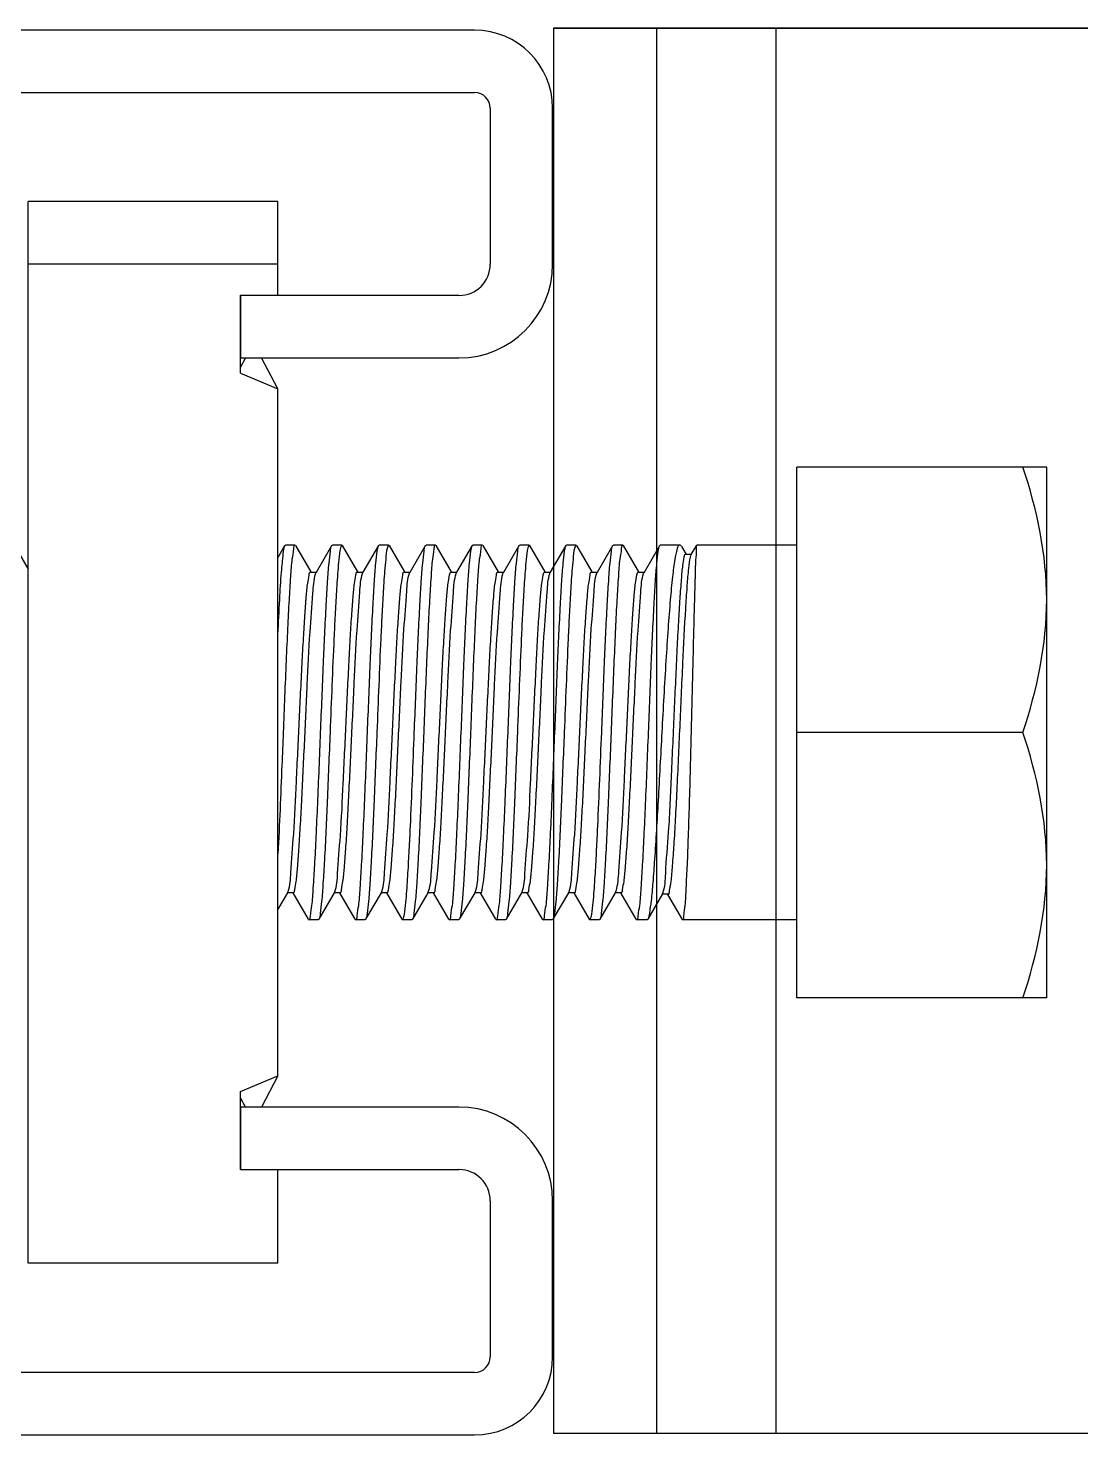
# Model space of a CAD drawing. Extents: x 69728788 to 150676229, y 20327566 to 43663798.
# Drawn here: x 75466045.7 to 75466199.3, y 20746691.1 to 20746896.2 of the extents above; entities that cross this region are included whole.
import ezdxf

# ---------------------------------------------------------------- set-up
doc = ezdxf.new("R2010")
doc.units = 0
doc.header["$LTSCALE"] = 1000
doc.header["$MEASUREMENT"] = 0
doc.layers.get('0').update_dxf_attribs({"linetype": 'CONTINUOUS'})
doc.layers.add('02___PRT_ALL_AXES', color=7, linetype='CONTINUOUS')

msp = doc.modelspace()

# ---------------------------------------------------------------- linework, layer by layer
at = {"color": 0, "linetype": 'Continuous'}
for p, q in [((75466110.85, 20746895.93), (75465928.77, 20746895.93)), ((75465928.77, 20746886.83), (75466110.85, 20746886.83)), ((75466113.12, 20746884.55), (75466113.12, 20746861.79)), ((75466122.23, 20746861.79), (75466122.23, 20746884.55)), ((75466082.17, 20746857.28), (75466082.17, 20746861.83)), ((75466076.71, 20746845.89), (75466076.71, 20746857.28)), ((75466108.57, 20746857.24), (75466076.71, 20746857.24)), ((75466076.71, 20746857.24), (75466076.71, 20746848.13)), ((75466077.42, 20746848.17), (75466076.71, 20746846.8)), ((75466076.71, 20746848.13), (75466108.57, 20746848.13)), ((75466082.17, 20746843.62), (75466079.79, 20746848.17)), ((75466076.71, 20746845.89), (75466082.17, 20746843.62)), ((75466082.17, 20746743.44), (75466082.17, 20746843.62)), ((75466157.84, 20746754.83), (75466157.84, 20746832.23)), ((75466043.74, 20746820.79), (75466045.74, 20746817.32)), ((75466082.17, 20746819), (75466083.2, 20746820.79)), ((75466083.2, 20746820.79), (75466083.28, 20746820.85)), ((75466084.72, 20746820.79), (75466084.64, 20746820.85)), ((75466084.72, 20746820.79), (75466086.95, 20746816.93)), ((75466087.79, 20746816.91), (75466090.03, 20746820.79)), ((75466090.03, 20746820.79), (75466090.11, 20746820.85)), ((75466091.55, 20746820.79), (75466091.47, 20746820.85)), ((75466091.55, 20746820.79), (75466093.78, 20746816.93)), ((75466094.62, 20746816.91), (75466096.86, 20746820.79)), ((75466096.86, 20746820.79), (75466096.94, 20746820.85)), ((75466098.38, 20746820.79), (75466098.3, 20746820.85)), ((75466098.38, 20746820.79), (75466100.61, 20746816.93)), ((75466101.45, 20746816.91), (75466103.69, 20746820.79)), ((75466103.69, 20746820.79), (75466103.77, 20746820.85)), ((75466105.21, 20746820.79), (75466105.13, 20746820.85)), ((75466105.21, 20746820.79), (75466107.44, 20746816.93)), ((75466108.28, 20746816.91), (75466110.52, 20746820.79)), ((75466110.52, 20746820.79), (75466110.6, 20746820.85)), ((75466112.04, 20746820.79), (75466111.96, 20746820.85)), ((75466112.04, 20746820.79), (75466114.27, 20746816.93)), ((75466115.11, 20746816.91), (75466117.35, 20746820.79)), ((75466117.35, 20746820.79), (75466117.43, 20746820.85)), ((75466118.87, 20746820.79), (75466118.79, 20746820.85)), ((75466118.87, 20746820.79), (75466121.1, 20746816.93)), ((75466121.94, 20746816.91), (75466124.18, 20746820.79)), ((75466124.18, 20746820.79), (75466124.26, 20746820.85)), ((75466125.7, 20746820.79), (75466125.62, 20746820.85)), ((75466125.7, 20746820.79), (75466127.93, 20746816.93)), ((75466128.77, 20746816.91), (75466131.01, 20746820.79)), ((75466131.01, 20746820.79), (75466131.09, 20746820.85)), ((75466132.53, 20746820.79), (75466132.45, 20746820.85)), ((75466132.53, 20746820.79), (75466134.76, 20746816.93)), ((75466135.6, 20746816.91), (75466137.84, 20746820.79)), ((75466137.84, 20746820.79), (75466137.92, 20746820.85)), ((75466141.02, 20746820.63), (75466141.65, 20746819.55)), ((75466142.45, 20746819.46), (75466143.25, 20746820.85)), ((75466141.62, 20746819.53), (75466142.49, 20746819.53)), ((75466086.92, 20746816.91), (75466087.79, 20746816.91)), ((75466087.67, 20746816.66), (75466087.74, 20746816.83)), ((75466087.74, 20746816.83), (75466087.79, 20746816.91)), ((75466093.75, 20746816.91), (75466094.62, 20746816.91)), ((75466094.52, 20746816.72), (75466094.57, 20746816.83)), ((75466094.57, 20746816.83), (75466094.62, 20746816.91)), ((75466100.58, 20746816.91), (75466101.45, 20746816.91)), ((75466101.37, 20746816.76), (75466101.4, 20746816.83)), ((75466101.4, 20746816.83), (75466101.45, 20746816.91)), ((75466107.41, 20746816.91), (75466108.28, 20746816.91)), ((75466108.18, 20746816.71), (75466108.23, 20746816.83)), ((75466108.23, 20746816.83), (75466108.28, 20746816.91)), ((75466114.24, 20746816.91), (75466115.11, 20746816.91)), ((75466114.99, 20746816.66), (75466115.06, 20746816.83)), ((75466115.06, 20746816.83), (75466115.11, 20746816.91)), ((75466121.07, 20746816.91), (75466121.94, 20746816.91)), ((75466121.84, 20746816.72), (75466121.89, 20746816.83)), ((75466121.89, 20746816.83), (75466121.94, 20746816.91)), ((75466127.9, 20746816.91), (75466128.77, 20746816.91)), ((75466128.69, 20746816.76), (75466128.72, 20746816.83)), ((75466128.72, 20746816.83), (75466128.77, 20746816.91)), ((75466134.73, 20746816.91), (75466135.6, 20746816.91)), ((75466135.5, 20746816.71), (75466135.55, 20746816.83)), ((75466135.55, 20746816.83), (75466135.6, 20746816.91)), ((75466083.55, 20746770.15), (75466082.17, 20746767.77)), ((75466083.59, 20746770.23), (75466083.55, 20746770.15)), ((75466084.42, 20746770.15), (75466083.55, 20746770.15)), ((75466083.59, 20746770.23), (75466083.65, 20746770.35)), ((75466086.62, 20746766.28), (75466084.38, 20746770.13)), ((75466090.38, 20746770.15), (75466088.13, 20746766.28)), ((75466090.42, 20746770.23), (75466090.38, 20746770.15)), ((75466091.25, 20746770.15), (75466090.38, 20746770.15)), ((75466090.42, 20746770.23), (75466090.46, 20746770.3)), ((75466093.45, 20746766.28), (75466091.21, 20746770.13)), ((75466097.21, 20746770.15), (75466094.96, 20746766.28)), ((75466097.25, 20746770.23), (75466097.21, 20746770.15)), ((75466098.08, 20746770.15), (75466097.21, 20746770.15)), ((75466097.25, 20746770.23), (75466097.3, 20746770.34)), ((75466100.28, 20746766.28), (75466098.04, 20746770.13)), ((75466104.04, 20746770.15), (75466101.79, 20746766.28)), ((75466104.08, 20746770.23), (75466104.04, 20746770.15)), ((75466104.91, 20746770.15), (75466104.04, 20746770.15)), ((75466104.08, 20746770.23), (75466104.15, 20746770.4)), ((75466107.11, 20746766.28), (75466104.87, 20746770.13)), ((75466110.87, 20746770.15), (75466108.62, 20746766.28)), ((75466110.91, 20746770.23), (75466110.87, 20746770.15)), ((75466111.74, 20746770.15), (75466110.87, 20746770.15)), ((75466110.91, 20746770.23), (75466110.97, 20746770.35)), ((75466113.94, 20746766.28), (75466111.7, 20746770.13)), ((75466117.7, 20746770.15), (75466115.45, 20746766.28)), ((75466117.74, 20746770.23), (75466117.7, 20746770.15)), ((75466118.57, 20746770.15), (75466117.7, 20746770.15)), ((75466117.74, 20746770.23), (75466117.78, 20746770.3)), ((75466120.77, 20746766.28), (75466118.53, 20746770.13)), ((75466124.53, 20746770.15), (75466122.28, 20746766.28)), ((75466124.57, 20746770.23), (75466124.53, 20746770.15)), ((75466125.4, 20746770.15), (75466124.53, 20746770.15)), ((75466124.57, 20746770.23), (75466124.62, 20746770.34)), ((75466127.6, 20746766.28), (75466125.36, 20746770.13)), ((75466131.36, 20746770.15), (75466129.11, 20746766.28)), ((75466131.4, 20746770.23), (75466131.36, 20746770.15)), ((75466132.23, 20746770.15), (75466131.36, 20746770.15)), ((75466131.4, 20746770.23), (75466131.47, 20746770.4)), ((75466134.43, 20746766.28), (75466132.19, 20746770.13)), ((75466138.25, 20746769.99), (75466136.11, 20746766.3)), ((75466139.07, 20746769.92), (75466138.2, 20746769.92)), ((75466138.25, 20746769.99), (75466138.27, 20746770.03)), ((75466138.27, 20746770.03), (75466138.29, 20746770.08)), ((75466141.15, 20746766.26), (75466139.04, 20746769.9)), ((75466086.62, 20746766.28), (75466086.69, 20746766.21)), ((75466088.13, 20746766.28), (75466088.06, 20746766.21)), ((75466093.45, 20746766.28), (75466093.52, 20746766.21)), ((75466094.96, 20746766.28), (75466094.89, 20746766.21)), ((75466100.28, 20746766.28), (75466100.35, 20746766.21)), ((75466101.79, 20746766.28), (75466101.72, 20746766.21)), ((75466107.11, 20746766.28), (75466107.18, 20746766.21)), ((75466108.62, 20746766.28), (75466108.55, 20746766.21)), ((75466113.94, 20746766.28), (75466114.01, 20746766.21)), ((75466115.45, 20746766.28), (75466115.38, 20746766.21)), ((75466120.77, 20746766.28), (75466120.84, 20746766.21)), ((75466122.28, 20746766.28), (75466122.21, 20746766.21)), ((75466127.6, 20746766.28), (75466127.67, 20746766.21)), ((75466129.11, 20746766.28), (75466129.04, 20746766.21)), ((75466134.43, 20746766.28), (75466134.5, 20746766.21)), ((75466136.11, 20746766.3), (75466136, 20746766.21)), ((75466141.15, 20746766.26), (75466141.2, 20746766.21)), ((75466076.71, 20746741.17), (75466082.17, 20746743.44)), ((75466082.17, 20746743.44), (75466079.79, 20746738.89)), ((75466076.71, 20746729.78), (75466076.71, 20746741.17)), ((75466077.42, 20746738.89), (75466076.71, 20746740.26)), ((75466108.57, 20746738.89), (75466076.71, 20746738.89)), ((75466076.71, 20746738.89), (75466076.71, 20746729.78)), ((75466076.71, 20746729.78), (75466108.57, 20746729.78)), ((75466082.17, 20746716.12), (75466082.17, 20746729.78)), ((75466113.12, 20746725.23), (75466113.12, 20746702.47)), ((75466122.23, 20746702.47), (75466122.23, 20746725.23)), ((75466110.85, 20746700.2), (75465928.77, 20746700.2)), ((75465928.77, 20746691.09), (75466110.85, 20746691.09))]:
    msp.add_line(p, q, dxfattribs=at)
at = {"color": 0}
for p, q in [((75466122.35, 20746896.23), (75466721.88, 20746896.23)), ((75466399.3, 20746896.23), (75466122.35, 20746896.23)), ((75466122.35, 20746896.23), (75466122.35, 20746691.31)), ((75466137.35, 20746896.23), (75466137.35, 20746691.31)), ((75466154.77, 20746896.23), (75466154.77, 20746691.31)), ((75466399.3, 20746691.31), (75466122.35, 20746691.31))]:
    msp.add_line(p, q, dxfattribs=at)
at = {"color": 0, "linetype": 'Continuous'}
for centre, radius, start, end in [((75466110.85, 20746884.55), 11.38, 0, 90), ((75466110.85, 20746884.55), 2.28, 0, 90), ((75466108.57, 20746861.79), 13.66, 270, 0), ((75466108.57, 20746861.79), 4.55, 270, 0), ((75466108.57, 20746725.23), 13.66, 0, 90), ((75466108.57, 20746725.23), 4.55, 0, 90), ((75466110.85, 20746702.47), 11.38, 270, 0), ((75466110.85, 20746702.47), 2.28, 270, 0)]:
    msp.add_arc(centre, radius, start, end, dxfattribs=at)
for points, knots in [([(75466082.17, 20746807.84), (75466082.25, 20746809.54), (75466082.41, 20746812.55), (75466082.61, 20746816.49), (75466082.93, 20746819.06), (75466083, 20746820.43), (75466083.2, 20746820.79)], [0, 0, 0, 0, 0.391041, 0.698389, 0.904948, 1, 1, 1, 1]), ([(75466084.64, 20746820.85), (75466084.46, 20746820.85), (75466084.42, 20746819.79), (75466084.13, 20746818.58), (75466083.99, 20746815.9), (75466083.76, 20746812.62), (75466083.57, 20746808.51), (75466083.27, 20746802.08), (75466083.08, 20746797.02), (75466082.94, 20746793.53)], [0, 0, 0, 0, 0.020675, 0.077925, 0.170358, 0.294556, 0.445789, 0.618278, 1, 1, 1, 1]), ([(75466088.4, 20746793.53), (75466088.53, 20746796.87), (75466088.78, 20746803.08), (75466089.11, 20746810.44), (75466089.4, 20746815.31), (75466089.57, 20746817.92), (75466089.8, 20746819.64), (75466089.89, 20746820.54), (75466090.03, 20746820.79)], [0, 0, 0, 0, 0.366981, 0.68292, 0.80758, 0.903952, 0.968734, 1, 1, 1, 1]), ([(75466091.47, 20746820.85), (75466091.18, 20746820.36), (75466091.1, 20746819.17), (75466090.87, 20746816.93), (75466090.69, 20746814.06), (75466090.5, 20746810.65), (75466090.28, 20746806.08), (75466090.04, 20746800.38), (75466089.86, 20746795.81), (75466089.77, 20746793.53)], [0, 0, 0, 0, 0.062073, 0.124647, 0.249672, 0.374715, 0.499775, 0.749887, 1, 1, 1, 1]), ([(75466095.23, 20746793.53), (75466095.36, 20746796.87), (75466095.61, 20746803.08), (75466095.94, 20746810.44), (75466096.23, 20746815.31), (75466096.4, 20746817.92), (75466096.63, 20746819.64), (75466096.72, 20746820.54), (75466096.86, 20746820.79)], [0, 0, 0, 0, 0.366986, 0.682927, 0.807583, 0.903951, 0.968734, 1, 1, 1, 1]), ([(75466098.3, 20746820.85), (75466098.01, 20746820.37), (75466097.93, 20746819.17), (75466097.69, 20746816.93), (75466097.52, 20746814.06), (75466097.33, 20746810.65), (75466097.11, 20746806.08), (75466096.87, 20746800.38), (75466096.69, 20746795.81), (75466096.6, 20746793.53)], [0, 0, 0, 0, 0.062069, 0.124628, 0.24966, 0.374704, 0.499766, 0.749882, 1, 1, 1, 1]), ([(75466102.06, 20746793.53), (75466102.19, 20746796.87), (75466102.44, 20746803.08), (75466102.77, 20746810.44), (75466103.06, 20746815.31), (75466103.23, 20746817.92), (75466103.46, 20746819.64), (75466103.55, 20746820.54), (75466103.69, 20746820.79)], [0, 0, 0, 0, 0.366992, 0.68293, 0.807585, 0.903954, 0.968736, 1, 1, 1, 1]), ([(75466105.13, 20746820.85), (75466104.95, 20746820.85), (75466104.91, 20746819.79), (75466104.62, 20746818.58), (75466104.48, 20746815.9), (75466104.25, 20746812.62), (75466104.06, 20746808.51), (75466103.76, 20746802.08), (75466103.57, 20746797.02), (75466103.43, 20746793.53)], [0, 0, 0, 0, 0.020674, 0.077922, 0.170354, 0.294552, 0.445782, 0.618271, 1, 1, 1, 1]), ([(75466108.89, 20746793.53), (75466109.02, 20746796.87), (75466109.27, 20746803.08), (75466109.6, 20746810.44), (75466109.89, 20746815.31), (75466110.06, 20746817.92), (75466110.29, 20746819.64), (75466110.38, 20746820.54), (75466110.52, 20746820.79)], [0, 0, 0, 0, 0.366988, 0.682925, 0.807584, 0.903955, 0.968736, 1, 1, 1, 1]), ([(75466111.96, 20746820.85), (75466111.78, 20746820.85), (75466111.74, 20746819.79), (75466111.45, 20746818.58), (75466111.31, 20746815.9), (75466111.08, 20746812.62), (75466110.89, 20746808.51), (75466110.59, 20746802.08), (75466110.4, 20746797.02), (75466110.26, 20746793.53)], [0, 0, 0, 0, 0.020675, 0.077925, 0.170358, 0.294556, 0.445789, 0.618278, 1, 1, 1, 1]), ([(75466115.72, 20746793.53), (75466115.85, 20746796.87), (75466116.1, 20746803.08), (75466116.43, 20746810.44), (75466116.72, 20746815.31), (75466116.89, 20746817.92), (75466117.12, 20746819.64), (75466117.21, 20746820.54), (75466117.35, 20746820.79)], [0, 0, 0, 0, 0.366981, 0.68292, 0.80758, 0.903952, 0.968734, 1, 1, 1, 1]), ([(75466118.79, 20746820.85), (75466118.5, 20746820.36), (75466118.42, 20746819.17), (75466118.19, 20746816.93), (75466118.01, 20746814.06), (75466117.82, 20746810.65), (75466117.6, 20746806.08), (75466117.36, 20746800.38), (75466117.18, 20746795.81), (75466117.09, 20746793.53)], [0, 0, 0, 0, 0.062073, 0.124647, 0.249672, 0.374715, 0.499775, 0.749887, 1, 1, 1, 1]), ([(75466122.55, 20746793.53), (75466122.68, 20746796.87), (75466122.93, 20746803.08), (75466123.26, 20746810.44), (75466123.55, 20746815.31), (75466123.72, 20746817.92), (75466123.95, 20746819.64), (75466124.04, 20746820.54), (75466124.18, 20746820.79)], [0, 0, 0, 0, 0.366986, 0.682927, 0.807583, 0.903951, 0.968734, 1, 1, 1, 1]), ([(75466125.62, 20746820.85), (75466125.33, 20746820.37), (75466125.25, 20746819.17), (75466125.01, 20746816.93), (75466124.84, 20746814.06), (75466124.65, 20746810.65), (75466124.43, 20746806.08), (75466124.19, 20746800.38), (75466124.01, 20746795.81), (75466123.92, 20746793.53)], [0, 0, 0, 0, 0.062069, 0.124628, 0.24966, 0.374704, 0.499766, 0.749882, 1, 1, 1, 1]), ([(75466129.38, 20746793.53), (75466129.51, 20746796.87), (75466129.76, 20746803.08), (75466130.09, 20746810.44), (75466130.38, 20746815.31), (75466130.55, 20746817.92), (75466130.78, 20746819.64), (75466130.87, 20746820.54), (75466131.01, 20746820.79)], [0, 0, 0, 0, 0.366992, 0.68293, 0.807585, 0.903954, 0.968736, 1, 1, 1, 1]), ([(75466132.45, 20746820.85), (75466132.27, 20746820.85), (75466132.23, 20746819.79), (75466131.94, 20746818.58), (75466131.8, 20746815.9), (75466131.57, 20746812.62), (75466131.38, 20746808.51), (75466131.08, 20746802.08), (75466130.89, 20746797.02), (75466130.75, 20746793.53)], [0, 0, 0, 0, 0.020674, 0.077922, 0.170354, 0.294552, 0.445782, 0.618271, 1, 1, 1, 1]), ([(75466136.21, 20746793.53), (75466136.34, 20746796.87), (75466136.59, 20746803.08), (75466136.92, 20746810.44), (75466137.21, 20746815.31), (75466137.38, 20746817.92), (75466137.61, 20746819.64), (75466137.7, 20746820.54), (75466137.84, 20746820.79)], [0, 0, 0, 0, 0.366988, 0.682925, 0.807584, 0.903955, 0.968736, 1, 1, 1, 1]), ([(75466140.77, 20746820.85), (75466140.56, 20746820.85), (75466140.26, 20746819.89), (75466139.98, 20746818.54), (75466139.66, 20746815.93), (75466139.35, 20746812.62), (75466139.04, 20746808.52), (75466138.62, 20746802.08), (75466138.34, 20746797.02), (75466138.15, 20746793.53)], [0, 0, 0, 0, 0.023288, 0.081106, 0.17351, 0.297357, 0.448037, 0.619843, 1, 1, 1, 1]), ([(75466141.02, 20746820.63), (75466140.99, 20746820.69), (75466140.93, 20746820.79), (75466140.82, 20746820.85), (75466140.77, 20746820.85)], [0, 0, 0, 0, 0.60461, 1, 1, 1, 1]), ([(75466142.47, 20746793.53), (75466142.55, 20746796.98), (75466142.67, 20746802), (75466142.83, 20746808.38), (75466142.93, 20746812.46), (75466143.05, 20746815.8), (75466143.06, 20746818.35), (75466143.26, 20746819.88), (75466143.15, 20746820.67), (75466143.25, 20746820.85)], [0, 0, 0, 0, 0.378979, 0.550574, 0.701439, 0.825899, 0.919266, 0.978026, 1, 1, 1, 1]), ([(75466138.29, 20746770.08), (75466138.65, 20746770.98), (75466138.72, 20746774.05), (75466139.26, 20746779.76), (75466139.58, 20746787.7), (75466139.99, 20746796.58), (75466140.32, 20746804.02), (75466140.6, 20746809.47), (75466140.8, 20746812.87), (75466141.01, 20746815.56), (75466141.16, 20746817.71), (75466141.39, 20746818.71), (75466141.47, 20746819.53), (75466141.62, 20746819.53)], [0, 0, 0, 0, 0.058667, 0.181398, 0.349542, 0.537959, 0.719317, 0.799263, 0.868346, 0.924327, 0.965497, 0.990759, 1, 1, 1, 1]), ([(75466139.07, 20746769.92), (75466139.24, 20746769.92), (75466139.32, 20746770.86), (75466139.58, 20746771.98), (75466139.74, 20746774.38), (75466139.97, 20746777.33), (75466140.17, 20746781.01), (75466140.46, 20746786.75), (75466140.8, 20746794.36), (75466141.2, 20746803.2), (75466141.53, 20746809.99), (75466141.83, 20746814.46), (75466142, 20746816.84), (75466142.22, 20746818.41), (75466142.32, 20746819.23), (75466142.45, 20746819.46)], [0, 0, 0, 0, 0.01052, 0.0391, 0.08506, 0.146619, 0.22135, 0.306335, 0.493724, 0.680808, 0.840683, 0.903326, 0.951582, 0.984032, 1, 1, 1, 1]), ([(75466083.65, 20746770.35), (75466083.96, 20746771.22), (75466084.09, 20746774.06), (75466084.56, 20746779.36), (75466084.88, 20746786.7), (75466085.28, 20746794.97), (75466085.61, 20746801.96), (75466085.89, 20746807.13), (75466086.08, 20746810.4), (75466086.29, 20746813.01), (75466086.45, 20746815.11), (75466086.67, 20746816.1), (75466086.77, 20746816.91), (75466086.92, 20746816.91)], [0, 0, 0, 0, 0.059216, 0.179375, 0.343938, 0.529949, 0.711416, 0.792399, 0.862993, 0.920721, 0.963578, 0.990138, 1, 1, 1, 1]), ([(75466084.42, 20746770.15), (75466084.57, 20746770.15), (75466084.66, 20746770.96), (75466084.88, 20746771.93), (75466085.05, 20746774.01), (75466085.25, 20746776.59), (75466085.45, 20746779.84), (75466085.72, 20746784.97), (75466086.05, 20746791.91), (75466086.44, 20746800.15), (75466086.77, 20746807.49), (75466087.22, 20746812.86), (75466087.38, 20746815.75), (75466087.67, 20746816.66)], [0, 0, 0, 0, 0.009779, 0.036094, 0.078562, 0.135788, 0.205805, 0.286184, 0.466568, 0.652009, 0.816868, 0.93839, 1, 1, 1, 1]), ([(75466090.46, 20746770.3), (75466090.8, 20746771.12), (75466090.88, 20746773.93), (75466091.39, 20746779.15), (75466091.7, 20746786.49), (75466092.11, 20746794.79), (75466092.43, 20746801.81), (75466092.71, 20746807.03), (75466092.9, 20746810.33), (75466093.11, 20746812.97), (75466093.28, 20746815.09), (75466093.5, 20746816.09), (75466093.6, 20746816.91), (75466093.75, 20746816.91)], [0, 0, 0, 0, 0.056682, 0.175392, 0.339633, 0.526245, 0.708863, 0.790488, 0.861695, 0.919957, 0.963228, 0.990049, 1, 1, 1, 1]), ([(75466091.25, 20746770.15), (75466091.4, 20746770.15), (75466091.49, 20746770.97), (75466091.72, 20746771.96), (75466091.88, 20746774.06), (75466092.09, 20746776.67), (75466092.28, 20746779.95), (75466092.56, 20746785.14), (75466092.89, 20746792.13), (75466093.29, 20746800.41), (75466093.61, 20746807.75), (75466094.09, 20746813.03), (75466094.21, 20746815.87), (75466094.52, 20746816.72)], [0, 0, 0, 0, 0.009883, 0.036504, 0.079457, 0.13731, 0.208047, 0.28918, 0.470916, 0.657067, 0.821556, 0.941376, 1, 1, 1, 1]), ([(75466097.3, 20746770.34), (75466097.62, 20746771.2), (75466097.74, 20746774.03), (75466098.22, 20746779.31), (75466098.54, 20746786.65), (75466098.94, 20746794.93), (75466099.26, 20746801.92), (75466099.54, 20746807.11), (75466099.74, 20746810.39), (75466099.95, 20746813), (75466100.11, 20746815.1), (75466100.33, 20746816.09), (75466100.43, 20746816.91), (75466100.58, 20746816.91)], [0, 0, 0, 0, 0.058624, 0.178444, 0.342933, 0.529084, 0.71082, 0.791953, 0.86269, 0.920543, 0.963496, 0.990117, 1, 1, 1, 1]), ([(75466098.08, 20746770.15), (75466098.23, 20746770.15), (75466098.32, 20746770.97), (75466098.55, 20746771.97), (75466098.71, 20746774.09), (75466098.92, 20746776.73), (75466099.12, 20746780.03), (75466099.4, 20746785.25), (75466099.72, 20746792.27), (75466100.13, 20746800.57), (75466100.44, 20746807.91), (75466100.94, 20746813.13), (75466101.03, 20746815.94), (75466101.37, 20746816.76)], [0, 0, 0, 0, 0.009951, 0.036772, 0.080043, 0.138305, 0.209512, 0.291137, 0.473755, 0.660367, 0.824608, 0.943318, 1, 1, 1, 1]), ([(75466104.15, 20746770.4), (75466104.45, 20746771.32), (75466104.6, 20746774.2), (75466105.06, 20746779.57), (75466105.39, 20746786.91), (75466105.78, 20746795.15), (75466106.1, 20746802.09), (75466106.38, 20746807.23), (75466106.57, 20746810.47), (75466106.78, 20746813.05), (75466106.94, 20746815.13), (75466107.16, 20746816.11), (75466107.26, 20746816.91), (75466107.41, 20746816.91)], [0, 0, 0, 0, 0.06161, 0.183132, 0.347991, 0.533432, 0.713816, 0.794195, 0.864212, 0.921438, 0.963906, 0.990221, 1, 1, 1, 1]), ([(75466104.91, 20746770.15), (75466105.06, 20746770.15), (75466105.15, 20746770.96), (75466105.38, 20746771.95), (75466105.54, 20746774.05), (75466105.75, 20746776.66), (75466105.94, 20746779.93), (75466106.22, 20746785.1), (75466106.54, 20746792.09), (75466106.94, 20746800.36), (75466107.26, 20746807.7), (75466107.74, 20746813), (75466107.87, 20746815.84), (75466108.18, 20746816.71)], [0, 0, 0, 0, 0.009862, 0.036422, 0.079279, 0.137007, 0.207601, 0.288584, 0.470051, 0.656062, 0.820625, 0.940784, 1, 1, 1, 1]), ([(75466110.97, 20746770.35), (75466111.28, 20746771.22), (75466111.41, 20746774.06), (75466111.88, 20746779.36), (75466112.2, 20746786.7), (75466112.6, 20746794.97), (75466112.93, 20746801.96), (75466113.21, 20746807.13), (75466113.4, 20746810.4), (75466113.61, 20746813.01), (75466113.77, 20746815.11), (75466113.99, 20746816.1), (75466114.09, 20746816.91), (75466114.24, 20746816.91)], [0, 0, 0, 0, 0.059216, 0.179375, 0.343938, 0.529949, 0.711416, 0.792399, 0.862993, 0.920721, 0.963578, 0.990138, 1, 1, 1, 1]), ([(75466111.74, 20746770.15), (75466111.89, 20746770.15), (75466111.98, 20746770.96), (75466112.2, 20746771.93), (75466112.37, 20746774.01), (75466112.57, 20746776.59), (75466112.77, 20746779.84), (75466113.04, 20746784.97), (75466113.37, 20746791.91), (75466113.76, 20746800.15), (75466114.09, 20746807.49), (75466114.54, 20746812.86), (75466114.7, 20746815.75), (75466114.99, 20746816.66)], [0, 0, 0, 0, 0.009779, 0.036094, 0.078562, 0.135788, 0.205805, 0.286184, 0.466568, 0.652009, 0.816868, 0.93839, 1, 1, 1, 1]), ([(75466117.78, 20746770.3), (75466118.12, 20746771.12), (75466118.2, 20746773.93), (75466118.71, 20746779.15), (75466119.02, 20746786.49), (75466119.43, 20746794.79), (75466119.75, 20746801.81), (75466120.03, 20746807.03), (75466120.22, 20746810.33), (75466120.43, 20746812.97), (75466120.6, 20746815.09), (75466120.82, 20746816.09), (75466120.92, 20746816.91), (75466121.07, 20746816.91)], [0, 0, 0, 0, 0.056682, 0.175392, 0.339633, 0.526245, 0.708863, 0.790488, 0.861695, 0.919957, 0.963228, 0.990049, 1, 1, 1, 1]), ([(75466118.57, 20746770.15), (75466118.72, 20746770.15), (75466118.81, 20746770.97), (75466119.04, 20746771.96), (75466119.2, 20746774.06), (75466119.41, 20746776.67), (75466119.6, 20746779.95), (75466119.88, 20746785.14), (75466120.21, 20746792.13), (75466120.61, 20746800.41), (75466120.93, 20746807.75), (75466121.41, 20746813.03), (75466121.53, 20746815.87), (75466121.84, 20746816.72)], [0, 0, 0, 0, 0.009883, 0.036504, 0.079457, 0.13731, 0.208047, 0.28918, 0.470916, 0.657067, 0.821556, 0.941376, 1, 1, 1, 1]), ([(75466124.62, 20746770.34), (75466124.94, 20746771.2), (75466125.06, 20746774.03), (75466125.54, 20746779.31), (75466125.86, 20746786.65), (75466126.26, 20746794.93), (75466126.58, 20746801.92), (75466126.86, 20746807.11), (75466127.06, 20746810.39), (75466127.27, 20746813), (75466127.43, 20746815.1), (75466127.65, 20746816.09), (75466127.75, 20746816.91), (75466127.9, 20746816.91)], [0, 0, 0, 0, 0.058624, 0.178444, 0.342933, 0.529084, 0.71082, 0.791953, 0.86269, 0.920543, 0.963496, 0.990117, 1, 1, 1, 1]), ([(75466125.4, 20746770.15), (75466125.55, 20746770.15), (75466125.64, 20746770.97), (75466125.87, 20746771.97), (75466126.03, 20746774.09), (75466126.24, 20746776.73), (75466126.44, 20746780.03), (75466126.72, 20746785.25), (75466127.04, 20746792.27), (75466127.45, 20746800.57), (75466127.76, 20746807.91), (75466128.26, 20746813.13), (75466128.35, 20746815.94), (75466128.69, 20746816.76)], [0, 0, 0, 0, 0.009951, 0.036772, 0.080043, 0.138305, 0.209512, 0.291137, 0.473755, 0.660367, 0.824608, 0.943318, 1, 1, 1, 1]), ([(75466131.47, 20746770.4), (75466131.77, 20746771.32), (75466131.92, 20746774.2), (75466132.38, 20746779.57), (75466132.71, 20746786.91), (75466133.1, 20746795.15), (75466133.42, 20746802.09), (75466133.7, 20746807.23), (75466133.89, 20746810.47), (75466134.1, 20746813.05), (75466134.26, 20746815.13), (75466134.48, 20746816.11), (75466134.58, 20746816.91), (75466134.73, 20746816.91)], [0, 0, 0, 0, 0.06161, 0.183132, 0.347991, 0.533432, 0.713816, 0.794195, 0.864212, 0.921438, 0.963906, 0.990221, 1, 1, 1, 1]), ([(75466132.23, 20746770.15), (75466132.38, 20746770.15), (75466132.47, 20746770.96), (75466132.7, 20746771.95), (75466132.86, 20746774.05), (75466133.07, 20746776.66), (75466133.26, 20746779.93), (75466133.54, 20746785.1), (75466133.86, 20746792.09), (75466134.26, 20746800.36), (75466134.58, 20746807.7), (75466135.06, 20746813), (75466135.19, 20746815.84), (75466135.5, 20746816.71)], [0, 0, 0, 0, 0.009862, 0.036422, 0.079279, 0.137007, 0.207601, 0.288584, 0.470051, 0.656062, 0.820625, 0.940784, 1, 1, 1, 1]), ([(75466082.94, 20746793.53), (75466082.87, 20746791.93), (75466082.64, 20746786.03), (75466082.4, 20746780.13), (75466082.17, 20746775.82)], [0, 0, 0, 0, 0.27054, 1, 1, 1, 1]), ([(75466086.69, 20746766.21), (75466086.88, 20746766.21), (75466086.91, 20746767.27), (75466087.21, 20746768.48), (75466087.34, 20746771.16), (75466087.57, 20746774.44), (75466087.77, 20746778.55), (75466088.06, 20746784.98), (75466088.26, 20746790.05), (75466088.4, 20746793.53)], [0, 0, 0, 0, 0.020674, 0.077922, 0.170354, 0.294552, 0.445783, 0.618271, 1, 1, 1, 1]), ([(75466089.77, 20746793.53), (75466089.63, 20746790.19), (75466089.38, 20746783.98), (75466089.06, 20746776.62), (75466088.76, 20746771.75), (75466088.59, 20746769.14), (75466088.37, 20746767.42), (75466088.28, 20746766.52), (75466088.13, 20746766.28)], [0, 0, 0, 0, 0.366992, 0.68293, 0.807585, 0.903954, 0.968736, 1, 1, 1, 1]), ([(75466093.52, 20746766.21), (75466093.71, 20746766.21), (75466093.74, 20746767.27), (75466094.04, 20746768.48), (75466094.17, 20746771.16), (75466094.4, 20746774.44), (75466094.6, 20746778.55), (75466094.89, 20746784.98), (75466095.09, 20746790.05), (75466095.23, 20746793.53)], [0, 0, 0, 0, 0.020673, 0.07792, 0.170352, 0.294545, 0.445773, 0.618265, 1, 1, 1, 1]), ([(75466096.6, 20746793.53), (75466096.46, 20746790.19), (75466096.21, 20746783.98), (75466095.89, 20746776.62), (75466095.59, 20746771.75), (75466095.42, 20746769.14), (75466095.2, 20746767.42), (75466095.11, 20746766.52), (75466094.96, 20746766.28)], [0, 0, 0, 0, 0.366986, 0.682927, 0.807583, 0.903951, 0.968734, 1, 1, 1, 1]), ([(75466100.35, 20746766.21), (75466100.64, 20746766.7), (75466100.73, 20746767.89), (75466100.96, 20746770.13), (75466101.14, 20746773), (75466101.33, 20746776.41), (75466101.55, 20746780.98), (75466101.79, 20746786.68), (75466101.97, 20746791.25), (75466102.06, 20746793.53)], [0, 0, 0, 0, 0.062073, 0.124647, 0.249671, 0.374714, 0.499774, 0.749886, 1, 1, 1, 1]), ([(75466103.43, 20746793.53), (75466103.29, 20746790.19), (75466103.04, 20746783.98), (75466102.72, 20746776.62), (75466102.42, 20746771.75), (75466102.25, 20746769.14), (75466102.03, 20746767.42), (75466101.94, 20746766.52), (75466101.79, 20746766.28)], [0, 0, 0, 0, 0.366981, 0.682921, 0.807581, 0.903952, 0.968734, 1, 1, 1, 1]), ([(75466107.18, 20746766.21), (75466107.37, 20746766.21), (75466107.4, 20746767.27), (75466107.7, 20746768.48), (75466107.83, 20746771.16), (75466108.06, 20746774.44), (75466108.26, 20746778.55), (75466108.55, 20746784.98), (75466108.75, 20746790.05), (75466108.89, 20746793.53)], [0, 0, 0, 0, 0.020675, 0.077925, 0.170358, 0.294556, 0.445789, 0.618278, 1, 1, 1, 1]), ([(75466110.26, 20746793.53), (75466110.12, 20746790.19), (75466109.87, 20746783.98), (75466109.55, 20746776.62), (75466109.25, 20746771.75), (75466109.08, 20746769.14), (75466108.86, 20746767.42), (75466108.77, 20746766.52), (75466108.62, 20746766.28)], [0, 0, 0, 0, 0.366988, 0.682925, 0.807584, 0.903955, 0.968736, 1, 1, 1, 1]), ([(75466114.01, 20746766.21), (75466114.2, 20746766.21), (75466114.23, 20746767.27), (75466114.53, 20746768.48), (75466114.66, 20746771.16), (75466114.89, 20746774.44), (75466115.09, 20746778.55), (75466115.38, 20746784.98), (75466115.58, 20746790.05), (75466115.72, 20746793.53)], [0, 0, 0, 0, 0.020674, 0.077922, 0.170354, 0.294552, 0.445783, 0.618271, 1, 1, 1, 1]), ([(75466117.09, 20746793.53), (75466116.95, 20746790.19), (75466116.7, 20746783.98), (75466116.38, 20746776.62), (75466116.08, 20746771.75), (75466115.91, 20746769.14), (75466115.69, 20746767.42), (75466115.6, 20746766.52), (75466115.45, 20746766.28)], [0, 0, 0, 0, 0.366992, 0.68293, 0.807585, 0.903954, 0.968736, 1, 1, 1, 1]), ([(75466120.84, 20746766.21), (75466121.03, 20746766.21), (75466121.06, 20746767.27), (75466121.36, 20746768.48), (75466121.49, 20746771.16), (75466121.72, 20746774.44), (75466121.92, 20746778.55), (75466122.21, 20746784.98), (75466122.41, 20746790.05), (75466122.55, 20746793.53)], [0, 0, 0, 0, 0.020673, 0.07792, 0.170352, 0.294545, 0.445773, 0.618265, 1, 1, 1, 1]), ([(75466123.92, 20746793.53), (75466123.78, 20746790.19), (75466123.53, 20746783.98), (75466123.21, 20746776.62), (75466122.91, 20746771.75), (75466122.74, 20746769.14), (75466122.52, 20746767.42), (75466122.43, 20746766.52), (75466122.28, 20746766.28)], [0, 0, 0, 0, 0.366986, 0.682927, 0.807583, 0.903951, 0.968734, 1, 1, 1, 1]), ([(75466127.67, 20746766.21), (75466127.96, 20746766.7), (75466128.05, 20746767.89), (75466128.28, 20746770.13), (75466128.46, 20746773), (75466128.65, 20746776.41), (75466128.87, 20746780.98), (75466129.11, 20746786.68), (75466129.29, 20746791.25), (75466129.38, 20746793.53)], [0, 0, 0, 0, 0.062073, 0.124647, 0.249671, 0.374714, 0.499774, 0.749886, 1, 1, 1, 1]), ([(75466130.75, 20746793.53), (75466130.61, 20746790.19), (75466130.36, 20746783.98), (75466130.04, 20746776.62), (75466129.74, 20746771.75), (75466129.57, 20746769.14), (75466129.35, 20746767.42), (75466129.26, 20746766.52), (75466129.11, 20746766.28)], [0, 0, 0, 0, 0.366981, 0.682921, 0.807581, 0.903952, 0.968734, 1, 1, 1, 1]), ([(75466134.5, 20746766.21), (75466134.69, 20746766.21), (75466134.72, 20746767.27), (75466135.02, 20746768.48), (75466135.15, 20746771.16), (75466135.38, 20746774.44), (75466135.58, 20746778.55), (75466135.87, 20746784.98), (75466136.07, 20746790.05), (75466136.21, 20746793.53)], [0, 0, 0, 0, 0.020675, 0.077925, 0.170358, 0.294556, 0.445789, 0.618278, 1, 1, 1, 1]), ([(75466138.15, 20746793.53), (75466137.97, 20746790.22), (75466137.64, 20746784.04), (75466137.22, 20746776.73), (75466136.86, 20746771.86), (75466136.64, 20746769.24), (75466136.39, 20746767.49), (75466136.26, 20746766.56), (75466136.11, 20746766.3)], [0, 0, 0, 0, 0.364371, 0.67889, 0.80359, 0.900615, 0.966712, 1, 1, 1, 1]), ([(75466141.2, 20746766.21), (75466141.38, 20746766.21), (75466141.35, 20746767.28), (75466141.64, 20746768.48), (75466141.71, 20746771.16), (75466141.9, 20746774.44), (75466142.04, 20746778.55), (75466142.25, 20746784.98), (75466142.38, 20746790.04), (75466142.47, 20746793.53)], [0, 0, 0, 0, 0.020229, 0.077353, 0.169761, 0.293996, 0.445316, 0.617937, 1, 1, 1, 1])]:
    msp.add_open_spline(points, degree=3, knots=knots, dxfattribs=at)
at = {"layer": '02___PRT_ALL_AXES', "color": 0, "linetype": 'Continuous'}
for p, q in [((75466045.74, 20746716.12), (75466045.74, 20746870.94)), ((75466082.17, 20746870.94), (75466045.74, 20746870.94)), ((75466082.17, 20746861.83), (75466082.17, 20746870.94)), ((75466082.17, 20746861.83), (75466045.74, 20746861.83)), ((75466194.27, 20746832.23), (75466157.84, 20746832.23)), ((75466194.27, 20746754.83), (75466194.27, 20746832.23)), ((75466084.64, 20746820.85), (75466083.28, 20746820.85)), ((75466091.47, 20746820.85), (75466090.11, 20746820.85)), ((75466098.3, 20746820.85), (75466096.94, 20746820.85)), ((75466105.13, 20746820.85), (75466103.77, 20746820.85)), ((75466111.96, 20746820.85), (75466110.6, 20746820.85)), ((75466118.79, 20746820.85), (75466117.43, 20746820.85)), ((75466125.62, 20746820.85), (75466124.26, 20746820.85)), ((75466132.45, 20746820.85), (75466131.09, 20746820.85)), ((75466140.78, 20746820.85), (75466137.92, 20746820.85)), ((75466157.84, 20746820.85), (75466143.26, 20746820.85)), ((75466190.81, 20746793.53), (75466157.84, 20746793.53)), ((75466088.06, 20746766.21), (75466086.69, 20746766.21)), ((75466094.89, 20746766.21), (75466093.52, 20746766.21)), ((75466101.72, 20746766.21), (75466100.35, 20746766.21)), ((75466108.55, 20746766.21), (75466107.18, 20746766.21)), ((75466115.38, 20746766.21), (75466114.01, 20746766.21)), ((75466122.21, 20746766.21), (75466120.84, 20746766.21)), ((75466129.04, 20746766.21), (75466127.67, 20746766.21)), ((75466136, 20746766.21), (75466134.5, 20746766.21)), ((75466157.84, 20746766.21), (75466141.2, 20746766.21)), ((75466194.27, 20746754.83), (75466157.84, 20746754.83)), ((75466082.17, 20746716.12), (75466045.74, 20746716.12))]:
    msp.add_line(p, q, dxfattribs=at)
for points in [[(75466194.27, 20746812.88), (75466194.27, 20746819.43), (75466192.88, 20746826.02), (75466190.81, 20746832.23)], [(75466190.81, 20746793.53), (75466192.88, 20746799.75), (75466194.27, 20746806.33), (75466194.27, 20746812.88)], [(75466194.27, 20746774.18), (75466194.27, 20746780.73), (75466192.88, 20746787.31), (75466190.81, 20746793.53)], [(75466190.81, 20746754.83), (75466192.88, 20746761.04), (75466194.27, 20746767.63), (75466194.27, 20746774.18)]]:
    msp.add_open_spline(points, degree=3, dxfattribs=at)

doc.saveas('drawing.dxf')
